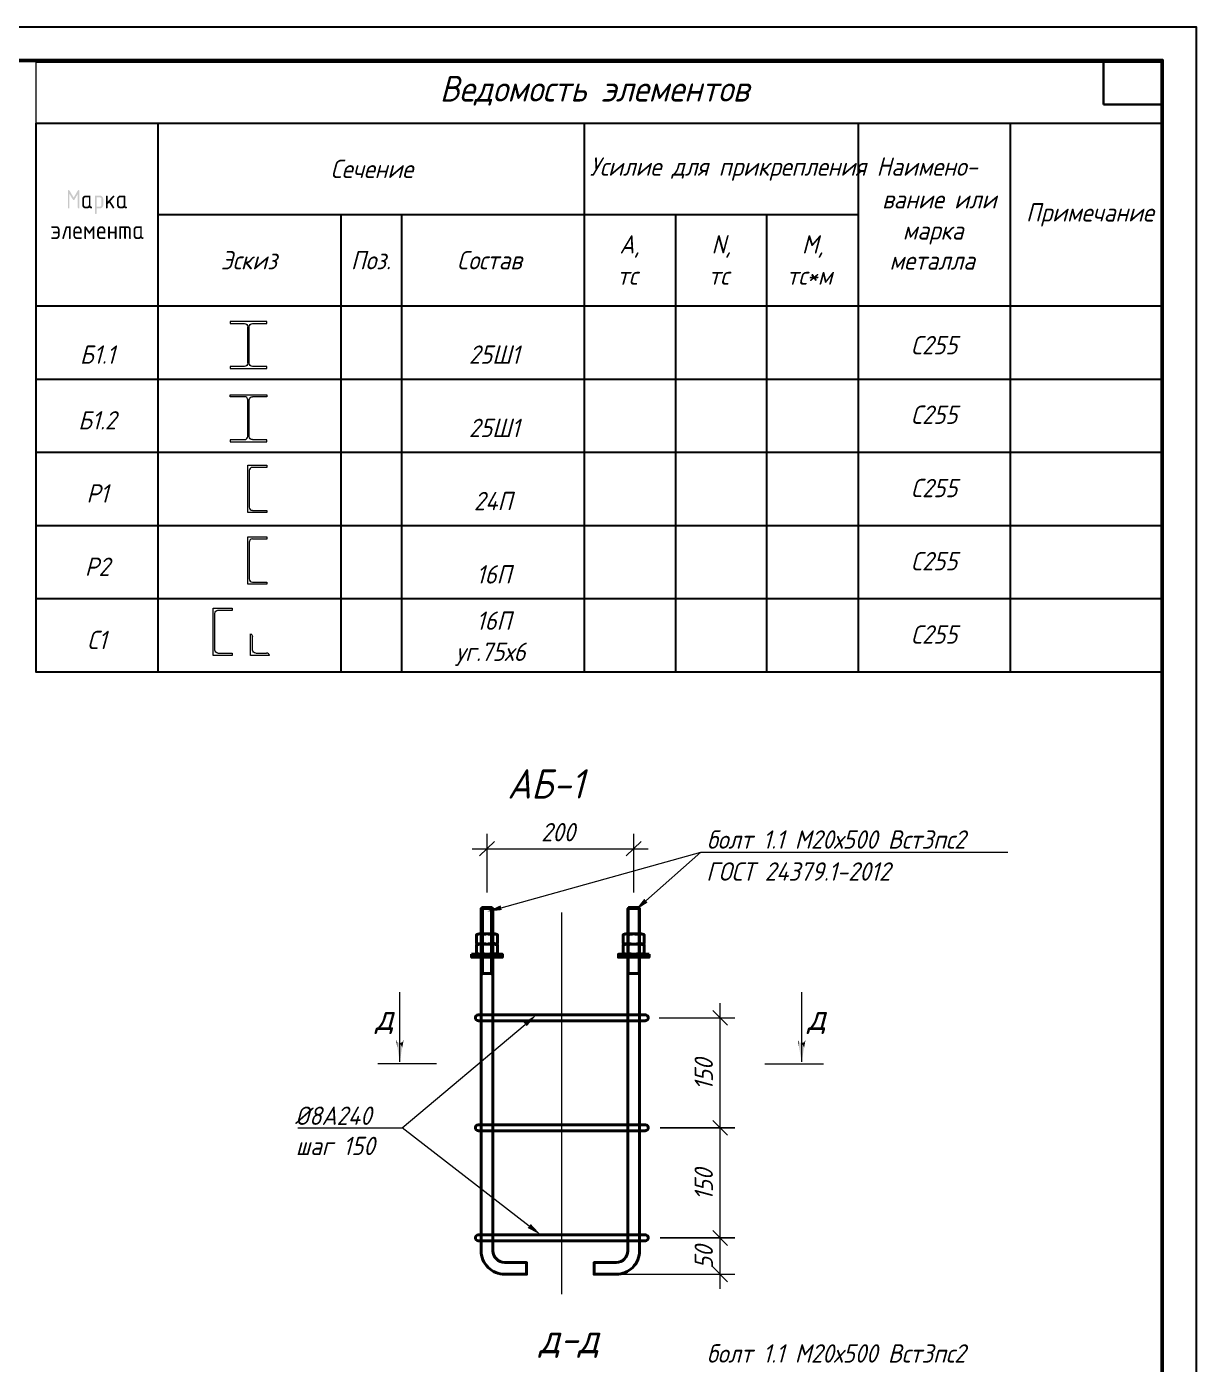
# Model space of a CAD drawing. Header units: millimetres. Extents: x 504091 to 2165846, y 135022 to 442887.
# Drawn here: x 907584 to 915555, y 275701 to 284812 of the extents above; entities that cross this region are included whole.
import ezdxf

# ---------------------------------------------------------------- set-up
doc = ezdxf.new("R2010")
doc.units = ezdxf.units.MM
for name, color, linetype in [('PDF _Геометрия', 7, 'Continuous'), ('PDF _Сплошная заливка', 7, 'Continuous'), ('PDF _Текст', 7, 'Continuous')]:
    doc.layers.add(name, color=color, linetype=linetype)
doc.styles.add('GOST 2.304_new', font='isocpeur.ttf', dxfattribs={"width": 0.9, "oblique": 15})

msp = doc.modelspace()

# ---------------------------------------------------------------- hatches: boundary and pattern name
at = {"layer": 'PDF _Сплошная заливка', "lineweight": 20, "transparency": 33554559}
for points in [[(907937.9207, 283698.606), (907938.9787, 283698.606), (907941.0946, 283698.606), (907942.1525, 283697.548), (907943.2105, 283696.4901), (907943.2105, 283694.3742), (907943.2105, 283692.2582), (907943.2105, 283580.1147), (907943.2105, 283577.9987), (907942.1525, 283576.9408), (907942.1525, 283575.8828), (907941.0946, 283574.8249), (907938.9787, 283573.7669), (907937.9207, 283573.7669), (907935.8048, 283573.7669), (907934.7468, 283574.8249), (907933.6889, 283575.8828), (907932.6309, 283576.9408), (907932.6309, 283579.0567), (907931.573, 283580.1147), (907931.573, 283672.157), (907909.3558, 283634.0705), (907908.2979, 283631.9546), (907906.182, 283630.8967), (907905.124, 283630.8967), (907904.066, 283629.8387), (907901.9501, 283630.8967), (907900.8922, 283630.8967), (907899.8342, 283631.9546), (907898.7763, 283634.0705), (907875.5012, 283672.157), (907875.5012, 283580.1147), (907875.5012, 283577.9987), (907875.5012, 283576.9408), (907874.4432, 283575.8828), (907873.3853, 283574.8249), (907871.2693, 283573.7669), (907870.2114, 283573.7669), (907868.0955, 283573.7669), (907867.0375, 283574.8249), (907865.9795, 283575.8828), (907864.9216, 283576.9408), (907864.9216, 283579.0567), (907864.9216, 283580.1147), (907864.9216, 283692.2582), (907864.9216, 283694.3742), (907864.9216, 283696.4901), (907865.9795, 283697.548), (907867.0375, 283698.606), (907869.1534, 283698.606), (907870.2114, 283698.606), (907871.2693, 283698.606), (907873.3853, 283697.548), (907874.4432, 283696.4901), (907875.5012, 283695.4321), (907904.066, 283647.824), (907932.6309, 283696.4901), (907933.6889, 283697.548), (907935.8048, 283698.606), (907936.8628, 283698.606), (907937.9207, 283698.606)], [(908135.7589, 283620.3171), (908170.6715, 283659.4615), (908171.7295, 283660.5195), (908173.8454, 283661.5775), (908174.9034, 283661.5775), (908177.0193, 283661.5775), (908178.0773, 283660.5195), (908179.1352, 283659.4615), (908180.1932, 283658.4036), (908180.1932, 283657.3456), (908180.1932, 283655.2297), (908180.1932, 283653.1138), (908179.1352, 283652.0558), (908179.1352, 283650.9979), (908153.7442, 283623.491), (908179.1352, 283583.2885), (908180.1932, 283582.2306), (908180.1932, 283580.1147), (908180.1932, 283580.1147), (908180.1932, 283577.9987), (908180.1932, 283576.9408), (908179.1352, 283575.8828), (908178.0773, 283574.8249), (908175.9613, 283573.7669), (908174.9034, 283573.7669), (908172.7875, 283573.7669), (908171.7295, 283574.8249), (908170.6715, 283575.8828), (908169.6136, 283576.9408), (908146.3385, 283613.9693), (908135.7589, 283602.3318), (908135.7589, 283580.1147), (908135.7589, 283577.9987), (908134.701, 283576.9408), (908133.643, 283575.8828), (908132.585, 283574.8249), (908131.5271, 283573.7669), (908129.4112, 283573.7669), (908128.3532, 283573.7669), (908126.2373, 283574.8249), (908125.1793, 283575.8828), (908125.1793, 283576.9408), (908124.1214, 283579.0567), (908124.1214, 283580.1147), (908124.1214, 283655.2297), (908124.1214, 283657.3456), (908125.1793, 283658.4036), (908125.1793, 283659.4615), (908127.2953, 283660.5195), (908128.3532, 283661.5775), (908129.4112, 283661.5775), (908131.5271, 283661.5775), (908132.585, 283660.5195), (908133.643, 283659.4615), (908134.701, 283658.4036), (908135.7589, 283657.3456), (908135.7589, 283655.2297)], [(907796.1543, 283403.4356), (907768.6474, 283403.4356), (907766.5315, 283403.4356), (907765.4735, 283403.4356), (907764.4155, 283404.4936), (907763.3576, 283406.6095), (907763.3576, 283407.6675), (907762.2996, 283409.7834), (907763.3576, 283411.8993), (907763.3576, 283412.9572), (907764.4155, 283414.0152), (907765.4735, 283415.0732), (907766.5315, 283415.0732), (907768.6474, 283416.1311), (907796.1543, 283416.1311), (907796.1543, 283427.7687), (907796.1543, 283429.8846), (907796.1543, 283432.0005), (907795.0963, 283434.1164), (907795.0963, 283435.1744), (907794.0384, 283437.2903), (907792.9804, 283437.2903), (907791.9225, 283438.3482), (907790.8645, 283439.4062), (907788.7486, 283440.4642), (907787.6906, 283440.4642), (907785.5747, 283440.4642), (907785.5747, 283440.4642), (907757.0098, 283440.4642), (907755.9519, 283440.4642), (907753.836, 283441.5221), (907752.778, 283442.5801), (907751.72, 283443.638), (907751.72, 283445.754), (907751.72, 283446.8119), (907751.72, 283448.9278), (907751.72, 283449.9858), (907752.778, 283452.1017), (907753.836, 283452.1017), (907755.9519, 283453.1597), (907757.0098, 283453.1597), (907785.5747, 283453.1597), (907786.6327, 283453.1597), (907788.7486, 283453.1597), (907790.8645, 283452.1017), (907791.9225, 283452.1017), (907794.0384, 283451.0437), (907795.0963, 283451.0437), (907796.1543, 283449.9858), (907798.2702, 283448.9278), (907799.3282, 283447.8699), (907800.3861, 283446.8119), (907801.4441, 283445.754), (907802.502, 283444.696), (907803.56, 283442.5801), (907804.618, 283441.5221), (907805.6759, 283439.4062), (907805.6759, 283438.3482), (907806.7339, 283436.2323), (907806.7339, 283435.1744), (907807.7918, 283433.0585), (907807.7918, 283430.9425), (907807.7918, 283428.8266), (907807.7918, 283427.7687), (907807.7918, 283390.7401), (907807.7918, 283388.6242), (907807.7918, 283386.5083), (907807.7918, 283385.4503), (907806.7339, 283383.3344), (907806.7339, 283381.2185), (907805.6759, 283380.1605), (907804.618, 283378.0446), (907803.56, 283376.9867), (907802.502, 283374.8707), (907801.4441, 283373.8128), (907801.4441, 283372.7548), (907800.3861, 283371.6969), (907798.2702, 283370.6389), (907797.2123, 283369.581), (907796.1543, 283368.523), (907794.0384, 283367.465), (907792.9804, 283367.465), (907790.8645, 283366.4071), (907789.8065, 283366.4071), (907787.6906, 283365.3491), (907786.6327, 283365.3491), (907785.5747, 283365.3491), (907757.0098, 283365.3491), (907755.9519, 283366.4071), (907753.836, 283366.4071), (907752.778, 283367.465), (907751.72, 283368.523), (907751.72, 283370.6389), (907751.72, 283371.6969), (907751.72, 283373.8128), (907751.72, 283375.9287), (907752.778, 283376.9867), (907753.836, 283378.0446), (907755.9519, 283378.0446), (907757.0098, 283378.0446), (907785.5747, 283378.0446), (907786.6327, 283378.0446), (907788.7486, 283379.1026), (907789.8065, 283379.1026), (907791.9225, 283380.1605), (907792.9804, 283381.2185), (907792.9804, 283382.2765), (907794.0384, 283383.3344), (907795.0963, 283384.3924), (907796.1543, 283386.5083), (907796.1543, 283388.6242), (907796.1543, 283390.7401), (907796.1543, 283390.7401)], [(907855.4, 283453.1597), (907877.6171, 283453.1597), (907879.733, 283453.1597), (907880.791, 283452.1017), (907881.8489, 283451.0437), (907882.9069, 283449.9858), (907882.9069, 283448.9278), (907882.9069, 283446.8119), (907882.9069, 283371.6969), (907882.9069, 283369.581), (907882.9069, 283368.523), (907881.8489, 283367.465), (907880.791, 283366.4071), (907878.675, 283365.3491), (907877.6171, 283365.3491), (907875.5012, 283366.4071), (907874.4432, 283366.4071), (907873.3853, 283367.465), (907872.3273, 283368.523), (907872.3273, 283370.6389), (907872.3273, 283371.6969), (907872.3273, 283440.4642), (907858.5738, 283440.4642), (907837.4147, 283369.581), (907837.4147, 283368.523), (907836.3567, 283367.465), (907834.2408, 283366.4071), (907833.1828, 283365.3491), (907832.1249, 283365.3491), (907831.0669, 283366.4071), (907828.951, 283366.4071), (907827.893, 283367.465), (907827.893, 283368.523), (907826.8351, 283370.6389), (907826.8351, 283371.6969), (907826.8351, 283373.8128), (907826.8351, 283373.8128), (907849.0522, 283447.8699), (907850.1102, 283449.9858), (907851.1681, 283451.0437), (907852.2261, 283452.1017), (907853.284, 283453.1597), (907855.4, 283453.1597)], [(908010.9198, 283397.0879), (907988.7027, 283428.8266), (907988.7027, 283371.6969), (907988.7027, 283369.581), (907987.6448, 283368.523), (907987.6448, 283367.465), (907986.5868, 283366.4071), (907984.4709, 283365.3491), (907983.4129, 283365.3491), (907981.297, 283366.4071), (907980.239, 283366.4071), (907979.1811, 283367.465), (907978.1231, 283368.523), (907978.1231, 283370.6389), (907977.0652, 283371.6969), (907977.0652, 283446.8119), (907978.1231, 283448.9278), (907978.1231, 283449.9858), (907979.1811, 283452.1017), (907980.239, 283452.1017), (907981.297, 283453.1597), (907983.4129, 283453.1597), (907984.4709, 283453.1597), (907985.5288, 283452.1017), (907987.6448, 283451.0437), (907988.7027, 283448.9278), (907988.7027, 283448.9278), (908010.9198, 283417.1891), (908034.1949, 283448.9278), (908035.2529, 283451.0437), (908036.3108, 283452.1017), (908037.3688, 283453.1597), (908039.4847, 283453.1597), (908039.4847, 283453.1597), (908041.6006, 283453.1597), (908042.6586, 283452.1017), (908043.7165, 283451.0437), (908044.7745, 283449.9858), (908044.7745, 283448.9278), (908044.7745, 283446.8119), (908044.7745, 283371.6969), (908044.7745, 283369.581), (908044.7745, 283368.523), (908043.7165, 283367.465), (908042.6586, 283366.4071), (908040.5427, 283365.3491), (908039.4847, 283365.3491), (908037.3688, 283366.4071), (908036.3108, 283366.4071), (908035.2529, 283367.465), (908034.1949, 283368.523), (908034.1949, 283370.6389), (908034.1949, 283371.6969), (908034.1949, 283428.8266)], [(908150.5703, 283403.4356), (908150.5703, 283371.6969), (908150.5703, 283369.581), (908149.5124, 283368.523), (908149.5124, 283367.465), (908148.4544, 283366.4071), (908146.3385, 283365.3491), (908145.2805, 283365.3491), (908143.1646, 283366.4071), (908142.1067, 283366.4071), (908141.0487, 283367.465), (908139.9908, 283368.523), (908139.9908, 283370.6389), (908138.9328, 283371.6969), (908138.9328, 283446.8119), (908139.9908, 283448.9278), (908139.9908, 283449.9858), (908141.0487, 283452.1017), (908142.1067, 283452.1017), (908143.1646, 283453.1597), (908145.2805, 283453.1597), (908146.3385, 283453.1597), (908148.4544, 283452.1017), (908149.5124, 283451.0437), (908150.5703, 283449.9858), (908150.5703, 283448.9278), (908150.5703, 283446.8119), (908150.5703, 283416.1311), (908184.425, 283416.1311), (908184.425, 283446.8119), (908184.425, 283448.9278), (908185.483, 283449.9858), (908185.483, 283452.1017), (908186.5409, 283452.1017), (908188.6568, 283453.1597), (908189.7148, 283453.1597), (908191.8307, 283453.1597), (908192.8887, 283452.1017), (908193.9466, 283451.0437), (908195.0046, 283449.9858), (908195.0046, 283448.9278), (908196.0625, 283446.8119), (908196.0625, 283371.6969), (908195.0046, 283369.581), (908195.0046, 283368.523), (908193.9466, 283367.465), (908192.8887, 283366.4071), (908191.8307, 283365.3491), (908189.7148, 283365.3491), (908188.6568, 283366.4071), (908186.5409, 283366.4071), (908185.483, 283367.465), (908184.425, 283368.523), (908184.425, 283370.6389), (908184.425, 283371.6969), (908184.425, 283403.4356)], [(908220.3956, 283453.1597), (908271.1776, 283453.1597), (908272.2355, 283453.1597), (908274.3515, 283453.1597), (908276.4674, 283452.1017), (908277.5253, 283452.1017), (908279.6413, 283451.0437), (908280.6992, 283451.0437), (908281.7572, 283449.9858), (908283.8731, 283448.9278), (908284.931, 283447.8699), (908285.989, 283446.8119), (908287.047, 283445.754), (908288.1049, 283444.696), (908289.1629, 283442.5801), (908290.2208, 283441.5221), (908291.2788, 283439.4062), (908291.2788, 283438.3482), (908292.3368, 283436.2323), (908292.3368, 283435.1744), (908293.3947, 283433.0585), (908293.3947, 283430.9425), (908293.3947, 283428.8266), (908293.3947, 283427.7687), (908293.3947, 283371.6969), (908293.3947, 283369.581), (908292.3368, 283368.523), (908292.3368, 283367.465), (908291.2788, 283366.4071), (908289.1629, 283365.3491), (908288.1049, 283365.3491), (908285.989, 283366.4071), (908284.931, 283366.4071), (908283.8731, 283367.465), (908282.8151, 283368.523), (908281.7572, 283370.6389), (908281.7572, 283371.6969), (908281.7572, 283427.7687), (908281.7572, 283429.8846), (908281.7572, 283432.0005), (908280.6992, 283434.1164), (908280.6992, 283435.1744), (908279.6413, 283437.2903), (908278.5833, 283437.2903), (908277.5253, 283438.3482), (908276.4674, 283439.4062), (908274.3515, 283440.4642), (908273.2935, 283440.4642), (908271.1776, 283440.4642), (908271.1776, 283440.4642), (908259.54, 283440.4642), (908259.54, 283371.6969), (908259.54, 283369.581), (908258.4821, 283368.523), (908258.4821, 283367.465), (908257.4241, 283366.4071), (908255.3082, 283365.3491), (908254.2503, 283365.3491), (908252.1343, 283366.4071), (908251.0764, 283366.4071), (908250.0184, 283367.465), (908248.9605, 283368.523), (908248.9605, 283370.6389), (908247.9025, 283371.6969), (908247.9025, 283440.4642), (908225.6854, 283440.4642), (908225.6854, 283371.6969), (908225.6854, 283369.581), (908225.6854, 283368.523), (908224.6274, 283367.465), (908223.5695, 283366.4071), (908221.4535, 283365.3491), (908220.3956, 283365.3491), (908218.2797, 283366.4071), (908217.2217, 283366.4071), (908216.1638, 283367.465), (908215.1058, 283368.523), (908215.1058, 283370.6389), (908215.1058, 283371.6969), (908215.1058, 283446.8119), (908215.1058, 283448.9278), (908215.1058, 283449.9858), (908216.1638, 283452.1017), (908217.2217, 283452.1017), (908219.3376, 283453.1597), (908220.3956, 283453.1597)]]:
    msp.add_hatch(color=256, dxfattribs=at).paths.add_polyline_path(points)
h = msp.add_hatch(color=256, dxfattribs=at)
h.paths.add_polyline_path([(908007.746, 283648.882), (907984.4709, 283648.882), (907983.4129, 283648.882), (907981.297, 283648.882), (907980.239, 283647.824), (907978.1231, 283646.766), (907977.0652, 283645.7081), (907977.0652, 283645.7081), (907976.0072, 283643.5922), (907974.9493, 283642.5342), (907973.8913, 283640.4183), (907973.8913, 283639.3603), (907973.8913, 283637.2444), (907973.8913, 283636.1865), (907973.8913, 283599.1579), (907973.8913, 283597.042), (907973.8913, 283594.9261), (907974.9493, 283593.8681), (907976.0072, 283591.7522), (907977.0652, 283590.6942), (907977.0652, 283589.6363), (907978.1231, 283588.5783), (907979.1811, 283587.5204), (907981.297, 283587.5204), (907982.355, 283586.4624), (907984.4709, 283586.4624), (907984.4709, 283586.4624), (907996.1084, 283586.4624), (907998.2243, 283586.4624), (907999.2823, 283587.5204), (908001.3982, 283587.5204), (908002.4562, 283588.5783), (908003.5141, 283589.6363), (908004.5721, 283589.6363), (908005.63, 283591.7522), (908005.63, 283592.8102), (908006.688, 283594.9261), (908006.688, 283597.042), (908007.746, 283598.1), (908007.746, 283599.1579)], flags=0)
h.paths.add_polyline_path([(908029.9631, 283580.1147), (908029.9631, 283577.9987), (908028.9051, 283576.9408), (908027.8472, 283575.8828), (908026.7892, 283574.8249), (908025.7313, 283573.7669), (908024.6733, 283573.7669), (908022.5574, 283573.7669), (908020.4415, 283574.8249), (908019.3835, 283574.8249), (908017.2676, 283575.8828), (908016.2096, 283575.8828), (908015.1517, 283576.9408), (908013.0358, 283577.9987), (908011.9778, 283579.0567), (908010.9198, 283580.1147), (908009.8619, 283579.0567), (908008.8039, 283577.9987), (908007.746, 283576.9408), (908005.63, 283575.8828), (908004.5721, 283575.8828), (908002.4562, 283574.8249), (908001.3982, 283574.8249), (907999.2823, 283573.7669), (907997.1664, 283573.7669), (907996.1084, 283573.7669), (907984.4709, 283573.7669), (907983.4129, 283573.7669), (907981.297, 283573.7669), (907979.1811, 283574.8249), (907978.1231, 283574.8249), (907976.0072, 283575.8828), (907974.9493, 283575.8828), (907973.8913, 283576.9408), (907971.7754, 283577.9987), (907970.7174, 283579.0567), (907969.6595, 283581.1726), (907968.6015, 283581.1726), (907967.5435, 283582.2306), (907966.4856, 283584.3465), (907965.4276, 283585.4045), (907964.3697, 283587.5204), (907964.3697, 283588.5783), (907963.3117, 283590.6942), (907963.3117, 283592.8102), (907962.2538, 283593.8681), (907962.2538, 283595.984), (907962.2538, 283598.1), (907962.2538, 283599.1579), (907962.2538, 283636.1865), (907962.2538, 283638.3024), (907962.2538, 283640.4183), (907963.3117, 283642.5342), (907963.3117, 283643.5922), (907963.3117, 283645.7081), (907964.3697, 283647.824), (907965.4276, 283648.882), (907966.4856, 283650.9979), (907967.5435, 283652.0558), (907968.6015, 283653.1138), (907968.6015, 283654.1717), (907969.6595, 283655.2297), (907971.7754, 283656.2877), (907972.8333, 283657.3456), (907973.8913, 283658.4036), (907976.0072, 283659.4615), (907977.0652, 283660.5195), (907979.1811, 283660.5195), (907980.239, 283660.5195), (907982.355, 283661.5775), (907984.4709, 283661.5775), (907984.4709, 283661.5775), (908013.0358, 283661.5775), (908015.1517, 283661.5775), (908016.2096, 283660.5195), (908017.2676, 283659.4615), (908018.3255, 283658.4036), (908018.3255, 283657.3456), (908018.3255, 283655.2297), (908018.3255, 283592.8102), (908018.3255, 283590.6942), (908019.3835, 283589.6363), (908020.4415, 283587.5204), (908021.4994, 283587.5204), (908022.5574, 283586.4624), (908024.6733, 283586.4624), (908025.7313, 283586.4624), (908027.8472, 283585.4045), (908028.9051, 283584.3465), (908028.9051, 283583.2885), (908029.9631, 283582.2306), (908029.9631, 283580.1147)], flags=0)
h = msp.add_hatch(color=256, dxfattribs=at)
h.paths.add_polyline_path([(908049.0063, 283655.2297), (908049.0063, 283657.3456), (908050.0643, 283658.4036), (908050.0643, 283659.4615), (908051.1223, 283660.5195), (908053.2382, 283661.5775), (908054.2961, 283661.5775), (908082.861, 283661.5775), (908083.919, 283661.5775), (908086.0349, 283661.5775), (908088.1508, 283660.5195), (908089.2088, 283660.5195), (908091.3247, 283659.4615), (908092.3826, 283659.4615), (908094.4985, 283658.4036), (908095.5565, 283657.3456), (908096.6145, 283656.2877), (908097.6724, 283655.2297), (908098.7304, 283654.1717), (908099.7883, 283653.1138), (908100.8463, 283650.9979), (908101.9043, 283649.9399), (908102.9622, 283647.824), (908102.9622, 283646.766), (908104.0202, 283644.6501), (908104.0202, 283642.5342), (908105.0781, 283641.4762), (908105.0781, 283639.3603), (908105.0781, 283637.2444), (908105.0781, 283636.1865), (908105.0781, 283599.1579), (908105.0781, 283597.042), (908105.0781, 283594.9261), (908105.0781, 283592.8102), (908104.0202, 283591.7522), (908104.0202, 283589.6363), (908102.9622, 283587.5204), (908101.9043, 283586.4624), (908100.8463, 283584.3465), (908099.7883, 283583.2885), (908098.7304, 283582.2306), (908098.7304, 283581.1726), (908097.6724, 283580.1147), (908095.5565, 283579.0567), (908094.4985, 283577.9987), (908093.4406, 283576.9408), (908091.3247, 283575.8828), (908090.2667, 283574.8249), (908088.1508, 283574.8249), (908087.0928, 283574.8249), (908084.9769, 283573.7669), (908083.919, 283573.7669), (908082.861, 283573.7669), (908060.6439, 283573.7669), (908060.6439, 283543.0861), (908059.5859, 283540.9702), (908059.5859, 283538.8543), (908058.528, 283537.7963), (908057.47, 283536.7384), (908056.412, 283536.7384), (908054.2961, 283536.7384), (908053.2382, 283536.7384), (908051.1223, 283536.7384), (908050.0643, 283537.7963), (908049.0063, 283539.9122), (908049.0063, 283540.9702), (908049.0063, 283543.0861)], flags=0)
h.paths.add_polyline_path([(908060.6439, 283648.882), (908060.6439, 283586.4624), (908082.861, 283586.4624), (908083.919, 283586.4624), (908086.0349, 283587.5204), (908087.0928, 283587.5204), (908089.2088, 283588.5783), (908090.2667, 283589.6363), (908090.2667, 283589.6363), (908091.3247, 283591.7522), (908092.3826, 283592.8102), (908093.4406, 283594.9261), (908093.4406, 283597.042), (908093.4406, 283598.1), (908093.4406, 283599.1579), (908093.4406, 283636.1865), (908093.4406, 283638.3024), (908093.4406, 283640.4183), (908092.3826, 283641.4762), (908092.3826, 283643.5922), (908091.3247, 283644.6501), (908090.2667, 283645.7081), (908089.2088, 283646.766), (908088.1508, 283647.824), (908086.0349, 283647.824), (908084.9769, 283648.882), (908082.861, 283648.882), (908082.861, 283648.882)], flags=0)
h = msp.add_hatch(color=256, dxfattribs=at)
h.paths.add_polyline_path([(908244.7286, 283648.882), (908222.5115, 283648.882), (908220.3956, 283648.882), (908218.2797, 283648.882), (908217.2217, 283647.824), (908216.1638, 283646.766), (908214.0478, 283645.7081), (908214.0478, 283645.7081), (908212.9899, 283643.5922), (908211.9319, 283642.5342), (908210.874, 283640.4183), (908210.874, 283639.3603), (908210.874, 283637.2444), (908210.874, 283636.1865), (908210.874, 283599.1579), (908210.874, 283597.042), (908210.874, 283594.9261), (908211.9319, 283593.8681), (908212.9899, 283591.7522), (908214.0478, 283590.6942), (908214.0478, 283589.6363), (908215.1058, 283588.5783), (908217.2217, 283587.5204), (908218.2797, 283587.5204), (908220.3956, 283586.4624), (908221.4535, 283586.4624), (908222.5115, 283586.4624), (908233.0911, 283586.4624), (908235.207, 283586.4624), (908236.265, 283587.5204), (908238.3809, 283587.5204), (908239.4388, 283588.5783), (908240.4968, 283589.6363), (908241.5548, 283589.6363), (908242.6127, 283591.7522), (908243.6707, 283592.8102), (908243.6707, 283594.9261), (908244.7286, 283597.042), (908244.7286, 283598.1), (908244.7286, 283599.1579)], flags=0)
h.paths.add_polyline_path([(908266.9458, 283580.1147), (908266.9458, 283577.9987), (908265.8878, 283576.9408), (908265.8878, 283575.8828), (908264.8298, 283574.8249), (908262.7139, 283573.7669), (908261.656, 283573.7669), (908259.54, 283573.7669), (908257.4241, 283574.8249), (908256.3662, 283574.8249), (908254.2503, 283575.8828), (908253.1923, 283575.8828), (908252.1343, 283576.9408), (908251.0764, 283577.9987), (908248.9605, 283579.0567), (908248.9605, 283580.1147), (908246.8445, 283579.0567), (908245.7866, 283577.9987), (908244.7286, 283576.9408), (908242.6127, 283575.8828), (908241.5548, 283575.8828), (908239.4388, 283574.8249), (908238.3809, 283574.8249), (908236.265, 283573.7669), (908235.207, 283573.7669), (908233.0911, 283573.7669), (908222.5115, 283573.7669), (908220.3956, 283573.7669), (908218.2797, 283573.7669), (908217.2217, 283574.8249), (908215.1058, 283574.8249), (908214.0478, 283575.8828), (908211.9319, 283575.8828), (908210.874, 283576.9408), (908208.758, 283577.9987), (908207.7001, 283579.0567), (908206.6421, 283581.1726), (908205.5842, 283581.1726), (908204.5262, 283582.2306), (908203.4683, 283584.3465), (908202.4103, 283585.4045), (908202.4103, 283587.5204), (908201.3523, 283588.5783), (908200.2944, 283590.6942), (908200.2944, 283592.8102), (908200.2944, 283593.8681), (908199.2364, 283595.984), (908199.2364, 283598.1), (908199.2364, 283599.1579), (908199.2364, 283636.1865), (908199.2364, 283638.3024), (908199.2364, 283640.4183), (908200.2944, 283642.5342), (908200.2944, 283643.5922), (908201.3523, 283645.7081), (908201.3523, 283647.824), (908202.4103, 283648.882), (908203.4683, 283650.9979), (908204.5262, 283652.0558), (908205.5842, 283653.1138), (908205.5842, 283654.1717), (908207.7001, 283655.2297), (908208.758, 283656.2877), (908209.816, 283657.3456), (908211.9319, 283658.4036), (908212.9899, 283659.4615), (908214.0478, 283660.5195), (908216.1638, 283660.5195), (908218.2797, 283660.5195), (908219.3376, 283661.5775), (908221.4535, 283661.5775), (908222.5115, 283661.5775), (908250.0184, 283661.5775), (908252.1343, 283661.5775), (908253.1923, 283660.5195), (908254.2503, 283659.4615), (908255.3082, 283658.4036), (908255.3082, 283657.3456), (908255.3082, 283655.2297), (908255.3082, 283592.8102), (908256.3662, 283590.6942), (908256.3662, 283589.6363), (908257.4241, 283587.5204), (908258.4821, 283587.5204), (908259.54, 283586.4624), (908261.656, 283586.4624), (908262.7139, 283586.4624), (908264.8298, 283585.4045), (908265.8878, 283584.3465), (908266.9458, 283583.2885), (908266.9458, 283582.2306), (908266.9458, 283580.1147)], flags=0)
h = msp.add_hatch(color=256, dxfattribs=at)
h.paths.add_polyline_path([(907930.515, 283440.4642), (907928.3991, 283440.4642), (907927.3411, 283440.4642), (907925.2252, 283439.4062), (907924.1673, 283439.4062), (907922.0513, 283438.3482), (907920.9934, 283437.2903), (907919.9354, 283436.2323), (907918.8775, 283435.1744), (907916.7615, 283434.1164), (907915.7036, 283432.0005), (907915.7036, 283430.9425), (907914.6456, 283428.8266), (907913.5877, 283427.7687), (907913.5877, 283425.6527), (907913.5877, 283423.5368), (907913.5877, 283421.4209), (907913.5877, 283416.1311), (907947.4423, 283416.1311), (907947.4423, 283421.4209), (907947.4423, 283423.5368), (907946.3844, 283425.6527), (907946.3844, 283427.7687), (907946.3844, 283428.8266), (907945.3264, 283430.9425), (907944.2685, 283432.0005), (907943.2105, 283434.1164), (907942.1525, 283435.1744), (907941.0946, 283436.2323), (907940.0366, 283437.2903), (907937.9207, 283438.3482), (907936.8628, 283439.4062), (907934.7468, 283440.4642), (907933.6889, 283440.4642), (907931.573, 283440.4642), (907930.515, 283440.4642)], flags=0)
h.paths.add_polyline_path([(907913.5877, 283403.4356), (907913.5877, 283390.7401), (907913.5877, 283388.6242), (907913.5877, 283386.5083), (907914.6456, 283385.4503), (907915.7036, 283383.3344), (907916.7615, 283382.2765), (907916.7615, 283382.2765), (907917.8195, 283380.1605), (907919.9354, 283379.1026), (907920.9934, 283379.1026), (907923.1093, 283378.0446), (907924.1673, 283378.0446), (907924.1673, 283378.0446), (907952.7321, 283378.0446), (907954.848, 283378.0446), (907955.906, 283376.9867), (907956.964, 283376.9867), (907958.0219, 283374.8707), (907958.0219, 283373.8128), (907958.0219, 283371.6969), (907958.0219, 283369.581), (907958.0219, 283368.523), (907956.964, 283367.465), (907955.906, 283366.4071), (907953.7901, 283365.3491), (907952.7321, 283365.3491), (907924.1673, 283365.3491), (907923.1093, 283365.3491), (907920.9934, 283366.4071), (907919.9354, 283366.4071), (907917.8195, 283366.4071), (907916.7615, 283367.465), (907914.6456, 283368.523), (907913.5877, 283368.523), (907911.4718, 283369.581), (907910.4138, 283370.6389), (907909.3558, 283372.7548), (907908.2979, 283372.7548), (907907.2399, 283374.8707), (907906.182, 283375.9287), (907905.124, 283376.9867), (907905.124, 283379.1026), (907904.066, 283380.1605), (907903.0081, 283382.2765), (907903.0081, 283384.3924), (907903.0081, 283385.4503), (907901.9501, 283387.5662), (907901.9501, 283389.6822), (907901.9501, 283390.7401), (907901.9501, 283421.4209), (907901.9501, 283423.5368), (907901.9501, 283425.6527), (907903.0081, 283427.7687), (907903.0081, 283429.8846), (907903.0081, 283430.9425), (907904.066, 283433.0585), (907904.066, 283435.1744), (907905.124, 283436.2323), (907906.182, 283438.3482), (907907.2399, 283439.4062), (907908.2979, 283441.5221), (907909.3558, 283442.5801), (907910.4138, 283443.638), (907910.4138, 283443.638), (907911.4718, 283445.754), (907913.5877, 283446.8119), (907914.6456, 283447.8699), (907915.7036, 283448.9278), (907916.7615, 283449.9858), (907918.8775, 283451.0437), (907919.9354, 283451.0437), (907922.0513, 283452.1017), (907923.1093, 283452.1017), (907925.2252, 283453.1597), (907926.2832, 283453.1597), (907928.3991, 283453.1597), (907930.515, 283453.1597), (907930.515, 283453.1597), (907932.6309, 283453.1597), (907933.6889, 283453.1597), (907935.8048, 283453.1597), (907936.8628, 283452.1017), (907938.9787, 283452.1017), (907940.0366, 283451.0437), (907942.1525, 283451.0437), (907943.2105, 283449.9858), (907945.3264, 283448.9278), (907946.3844, 283447.8699), (907947.4423, 283446.8119), (907948.5003, 283445.754), (907950.6162, 283444.696), (907950.6162, 283444.696), (907951.6742, 283442.5801), (907952.7321, 283441.5221), (907953.7901, 283439.4062), (907954.848, 283438.3482), (907954.848, 283436.2323), (907955.906, 283435.1744), (907956.964, 283433.0585), (907956.964, 283432.0005), (907958.0219, 283429.8846), (907958.0219, 283427.7687), (907958.0219, 283425.6527), (907958.0219, 283423.5368), (907958.0219, 283422.4789), (907958.0219, 283421.4209), (907958.0219, 283403.4356)], flags=0)
h = msp.add_hatch(color=256, dxfattribs=at)
h.paths.add_polyline_path([(908092.3826, 283440.4642), (908090.2667, 283440.4642), (908089.2088, 283440.4642), (908087.0928, 283439.4062), (908086.0349, 283439.4062), (908083.919, 283438.3482), (908082.861, 283437.2903), (908081.803, 283436.2323), (908080.7451, 283435.1744), (908078.6292, 283434.1164), (908077.5712, 283432.0005), (908077.5712, 283430.9425), (908076.5133, 283428.8266), (908075.4553, 283427.7687), (908075.4553, 283425.6527), (908075.4553, 283423.5368), (908075.4553, 283421.4209), (908075.4553, 283416.1311), (908109.31, 283416.1311), (908109.31, 283421.4209), (908109.31, 283423.5368), (908108.252, 283425.6527), (908108.252, 283427.7687), (908108.252, 283428.8266), (908107.194, 283430.9425), (908106.1361, 283432.0005), (908105.0781, 283434.1164), (908104.0202, 283435.1744), (908102.9622, 283436.2323), (908101.9043, 283437.2903), (908099.7883, 283438.3482), (908098.7304, 283439.4062), (908096.6145, 283440.4642), (908095.5565, 283440.4642), (908093.4406, 283440.4642), (908092.3826, 283440.4642)], flags=0)
h.paths.add_polyline_path([(908075.4553, 283403.4356), (908075.4553, 283390.7401), (908075.4553, 283388.6242), (908075.4553, 283386.5083), (908076.5133, 283385.4503), (908077.5712, 283383.3344), (908078.6292, 283382.2765), (908078.6292, 283382.2765), (908079.6871, 283380.1605), (908081.803, 283379.1026), (908082.861, 283379.1026), (908084.9769, 283378.0446), (908086.0349, 283378.0446), (908086.0349, 283378.0446), (908114.5998, 283378.0446), (908116.7157, 283378.0446), (908117.7736, 283376.9867), (908118.8316, 283376.9867), (908119.8895, 283374.8707), (908119.8895, 283373.8128), (908119.8895, 283371.6969), (908119.8895, 283369.581), (908119.8895, 283368.523), (908118.8316, 283367.465), (908117.7736, 283366.4071), (908115.6577, 283365.3491), (908114.5998, 283365.3491), (908086.0349, 283365.3491), (908084.9769, 283365.3491), (908082.861, 283366.4071), (908081.803, 283366.4071), (908079.6871, 283366.4071), (908078.6292, 283367.465), (908076.5133, 283368.523), (908075.4553, 283368.523), (908073.3394, 283369.581), (908072.2814, 283370.6389), (908071.2235, 283372.7548), (908070.1655, 283372.7548), (908069.1075, 283374.8707), (908068.0496, 283375.9287), (908066.9916, 283376.9867), (908066.9916, 283379.1026), (908065.9337, 283380.1605), (908064.8757, 283382.2765), (908064.8757, 283384.3924), (908064.8757, 283385.4503), (908063.8178, 283387.5662), (908063.8178, 283389.6822), (908063.8178, 283390.7401), (908063.8178, 283421.4209), (908063.8178, 283423.5368), (908063.8178, 283425.6527), (908064.8757, 283427.7687), (908064.8757, 283429.8846), (908064.8757, 283430.9425), (908065.9337, 283433.0585), (908065.9337, 283435.1744), (908066.9916, 283436.2323), (908068.0496, 283438.3482), (908069.1075, 283439.4062), (908070.1655, 283441.5221), (908071.2235, 283442.5801), (908072.2814, 283443.638), (908072.2814, 283443.638), (908073.3394, 283445.754), (908075.4553, 283446.8119), (908076.5133, 283447.8699), (908077.5712, 283448.9278), (908078.6292, 283449.9858), (908080.7451, 283451.0437), (908081.803, 283451.0437), (908083.919, 283452.1017), (908084.9769, 283452.1017), (908087.0928, 283453.1597), (908088.1508, 283453.1597), (908090.2667, 283453.1597), (908092.3826, 283453.1597), (908092.3826, 283453.1597), (908094.4985, 283453.1597), (908095.5565, 283453.1597), (908097.6724, 283453.1597), (908098.7304, 283452.1017), (908100.8463, 283452.1017), (908101.9043, 283451.0437), (908104.0202, 283451.0437), (908105.0781, 283449.9858), (908107.194, 283448.9278), (908108.252, 283447.8699), (908109.31, 283446.8119), (908110.3679, 283445.754), (908112.4838, 283444.696), (908112.4838, 283444.696), (908113.5418, 283442.5801), (908114.5998, 283441.5221), (908115.6577, 283439.4062), (908116.7157, 283438.3482), (908116.7157, 283436.2323), (908117.7736, 283435.1744), (908118.8316, 283433.0585), (908118.8316, 283432.0005), (908119.8895, 283429.8846), (908119.8895, 283427.7687), (908119.8895, 283425.6527), (908119.8895, 283423.5368), (908119.8895, 283422.4789), (908119.8895, 283421.4209), (908119.8895, 283403.4356)], flags=0)
h = msp.add_hatch(color=256, dxfattribs=at)
h.paths.add_polyline_path([(908357.9302, 283440.4642), (908334.6551, 283440.4642), (908333.5971, 283440.4642), (908331.4812, 283440.4642), (908330.4233, 283439.4062), (908328.3073, 283438.3482), (908327.2494, 283437.2903), (908327.2494, 283437.2903), (908326.1914, 283435.1744), (908325.1335, 283434.1164), (908324.0755, 283432.0005), (908324.0755, 283430.9425), (908324.0755, 283428.8266), (908324.0755, 283427.7687), (908324.0755, 283390.7401), (908324.0755, 283388.6242), (908324.0755, 283386.5083), (908325.1335, 283385.4503), (908326.1914, 283383.3344), (908327.2494, 283382.2765), (908327.2494, 283382.2765), (908328.3073, 283380.1605), (908329.3653, 283379.1026), (908331.4812, 283379.1026), (908332.5392, 283378.0446), (908334.6551, 283378.0446), (908334.6551, 283378.0446), (908346.2926, 283378.0446), (908348.4085, 283378.0446), (908349.4665, 283379.1026), (908351.5824, 283379.1026), (908352.6404, 283380.1605), (908353.6983, 283381.2185), (908354.7563, 283382.2765), (908355.8143, 283383.3344), (908355.8143, 283384.3924), (908356.8722, 283386.5083), (908356.8722, 283388.6242), (908357.9302, 283390.7401), (908357.9302, 283390.7401)], flags=0)
h.paths.add_polyline_path([(908380.1473, 283371.6969), (908380.1473, 283369.581), (908379.0893, 283368.523), (908378.0314, 283367.465), (908376.9734, 283366.4071), (908375.9155, 283365.3491), (908374.8575, 283365.3491), (908372.7416, 283365.3491), (908370.6257, 283366.4071), (908369.5677, 283366.4071), (908367.4518, 283367.465), (908366.3938, 283367.465), (908365.3359, 283368.523), (908363.22, 283369.581), (908362.162, 283371.6969), (908361.104, 283372.7548), (908360.0461, 283370.6389), (908358.9881, 283369.581), (908357.9302, 283368.523), (908355.8143, 283368.523), (908354.7563, 283367.465), (908352.6404, 283366.4071), (908351.5824, 283366.4071), (908349.4665, 283366.4071), (908347.3506, 283365.3491), (908346.2926, 283365.3491), (908334.6551, 283365.3491), (908333.5971, 283365.3491), (908331.4812, 283366.4071), (908329.3653, 283366.4071), (908328.3073, 283366.4071), (908326.1914, 283367.465), (908325.1335, 283368.523), (908324.0755, 283368.523), (908321.9596, 283369.581), (908320.9016, 283370.6389), (908319.8437, 283372.7548), (908318.7857, 283372.7548), (908317.7278, 283374.8707), (908316.6698, 283375.9287), (908315.6118, 283376.9867), (908314.5539, 283379.1026), (908314.5539, 283380.1605), (908313.4959, 283382.2765), (908313.4959, 283384.3924), (908312.438, 283385.4503), (908312.438, 283387.5662), (908312.438, 283389.6822), (908312.438, 283390.7401), (908312.438, 283427.7687), (908312.438, 283429.8846), (908312.438, 283432.0005), (908313.4959, 283434.1164), (908313.4959, 283436.2323), (908313.4959, 283437.2903), (908314.5539, 283439.4062), (908315.6118, 283440.4642), (908316.6698, 283442.5801), (908317.7278, 283443.638), (908318.7857, 283445.754), (908318.7857, 283445.754), (908319.8437, 283446.8119), (908321.9596, 283448.9278), (908323.0175, 283449.9858), (908324.0755, 283449.9858), (908326.1914, 283451.0437), (908327.2494, 283452.1017), (908329.3653, 283452.1017), (908330.4233, 283453.1597), (908332.5392, 283453.1597), (908334.6551, 283453.1597), (908334.6551, 283453.1597), (908363.22, 283453.1597), (908365.3359, 283453.1597), (908366.3938, 283452.1017), (908367.4518, 283451.0437), (908368.5098, 283449.9858), (908368.5098, 283448.9278), (908368.5098, 283446.8119), (908368.5098, 283384.3924), (908368.5098, 283382.2765), (908369.5677, 283381.2185), (908370.6257, 283380.1605), (908371.6836, 283379.1026), (908372.7416, 283378.0446), (908374.8575, 283378.0446), (908375.9155, 283378.0446), (908378.0314, 283376.9867), (908379.0893, 283376.9867), (908379.0893, 283374.8707), (908380.1473, 283373.8128), (908380.1473, 283371.6969)], flags=0)

# ---------------------------------------------------------------- linework, layer by layer
at = {"layer": 'PDF _Геометрия', "lineweight": 25}
for points in [[(885884.779, 284811.5782), (915555.2208, 284811.5782), (915555.2208, 263839.6699)], [(915323.5279, 280415.7613), (907649.0981, 280415.7613), (907649.0981, 284154.586), (915323.5279, 284154.586), (915323.5279, 280915.1176), (907649.0981, 280915.1176)], [(908478.5374, 284154.586), (908478.5374, 280415.7613)], [(911382.6331, 284154.586), (911382.6331, 280415.7613)], [(913249.9296, 284154.586), (913249.9296, 280415.7613)], [(914286.7287, 284154.586), (914286.7287, 280415.7613)], [(908478.5374, 283532.5065), (913249.9296, 283532.5065)], [(909723.7544, 283532.5065), (909723.7544, 280415.7613)], [(910138.4741, 283532.5065), (910138.4741, 280415.7613)], [(912004.7126, 283532.5065), (912004.7126, 280415.7613)], [(912626.7921, 283532.5065), (912626.7921, 280415.7613)], [(907649.0981, 282910.427), (915323.5279, 282910.427)], [(907649.0981, 282411.0707), (915323.5279, 282411.0707)], [(907649.0981, 281912.7723), (915323.5279, 281912.7723)], [(907649.0981, 281413.416), (915323.5279, 281413.416)]]:
    msp.add_lwpolyline(points, dxfattribs=at)
at = {"layer": 'PDF _Геометрия', "lineweight": 50}
msp.add_lwpolyline([(886884.5496, 264089.3481), (915323.5279, 264089.3481), (915323.5279, 284582.0012), (886884.5496, 284582.0012)], close=True, dxfattribs=at)
at = {"layer": 'PDF _Геометрия', "lineweight": 0}
msp.add_lwpolyline([(907649.0981, 284154.586), (907649.0981, 284569.3057), (915323.5279, 284569.3057), (915323.5279, 284154.586)], dxfattribs=at)
at = {"layer": 'PDF _Геометрия', "lineweight": 30}
msp.add_lwpolyline([(914923.6196, 284281.541), (915323.5279, 284281.541), (915323.5279, 284582.0012), (914923.6196, 284582.0012)], close=True, dxfattribs=at)
at = {"layer": 'PDF _Геометрия', "lineweight": 9}
for points in [[(909091.0953, 282519.5114, -0.414219512), (909068.8782, 282497.8233), (908970.4881, 282497.8233), (908970.4881, 282483.0119), (909220.1662, 282483.0119), (909220.1662, 282497.8233), (909121.7761, 282497.8233, -0.414219512), (909100.6169, 282518.9824), (909100.6169, 282767.6027, -0.414219512), (909121.7761, 282789.8198), (909220.1662, 282789.8198), (909220.1662, 282804.6312), (908970.4881, 282804.6312), (908970.4881, 282789.8198), (909068.8782, 282789.8198, -0.414219512), (909091.0953, 282768.1316)], [(909122.3051, 281999.5249, -0.414219512), (909100.6169, 282020.6841), (909100.6169, 282269.3043, -0.414219512), (909122.3051, 282291.5214)], [(909121.7761, 281517.0959), (909220.1662, 281517.0959), (909220.1662, 281502.2845), (909090.0373, 281502.2845), (909090.0373, 281824.9618), (909220.1662, 281824.9618), (909220.1662, 281810.1503), (909121.7761, 281810.1503, 0.414219512), (909100.6169, 281787.9332), (909100.6169, 281539.313, 0.414219512), (909122.3051, 281518.1538)], [(909122.3051, 281322.4316, 0.414219512), (909100.6169, 281300.2144), (909100.6169, 281051.0652, 0.414219512), (909121.7761, 281029.3771), (909220.1662, 281029.3771), (909220.1662, 281014.5657), (909090.0373, 281014.5657), (909090.0373, 281336.185), (909220.1662, 281336.185), (909220.1662, 281321.3736), (909121.7761, 281321.3736)], [(908887.4383, 280544.8322, -0.414219512), (908865.7502, 280565.9913), (908865.7502, 280814.6115, -0.414219512), (908887.4383, 280836.8287)], [(909145.5802, 280544.8322, -0.414219512), (909123.892, 280565.9913), (909123.892, 280659.0917)]]:
    msp.add_lwpolyline(points, format="xyb", dxfattribs=at)
for points in [[(909090.0373, 282518.9824), (909090.0373, 282767.6027)], [(909068.8782, 282290.4634), (908970.4881, 282290.4634), (908970.4881, 282305.2749), (909220.1662, 282305.2749), (909220.1662, 282290.4634), (909121.7761, 282290.4634)], [(909090.0373, 282020.6841), (909090.0373, 282269.3043)], [(909068.8782, 281998.4669), (908970.4881, 281998.4669), (908970.4881, 281983.6555), (909220.1662, 281983.6555), (909220.1662, 281998.4669), (909121.7761, 281998.4669)], [(908886.9093, 280543.7742), (908985.2995, 280543.7742), (908985.2995, 280528.9628), (908855.1706, 280528.9628), (908855.1706, 280850.5821), (908985.2995, 280850.5821), (908985.2995, 280835.7707), (908886.9093, 280835.7707)], [(909239.2095, 280528.9628), (909109.0806, 280528.9628), (909109.0806, 280677.077)], [(909145.0512, 280543.7742), (909218.0503, 280543.7742)], [(910771.1332, 279262.5867), (910670.6271, 279163.1386)], [(911670.3978, 279163.1386), (911770.9038, 279262.5867)], [(910817.6833, 278810.8384), (912179.2757, 279189.5875), (912230.0577, 279189.5875), (914271.9173, 279189.5875)], [(911804.7585, 278858.4466), (912179.2757, 279189.5875)], [(911680.9773, 278353.8004), (911690.499, 278363.3221), (911690.499, 278804.4907), (911750.8026, 278804.4907), (911750.8026, 278363.3221), (911761.3822, 278353.8004)], [(911231.345, 276178.6381), (911231.345, 278778.0417)], [(910126.8365, 277760.2858), (910126.8365, 278235.3091)], [(912865.8907, 277760.2858), (912865.8907, 278235.3091)], [(912361.2446, 278011.0219), (912260.7385, 278111.528)], [(909430.6999, 277311.7115), (910018.9248, 277311.7115), (910143.7639, 277311.7115), (910981.6669, 278016.3117)], [(910376.5147, 277747.5903), (909976.6064, 277747.5903)], [(912615.1546, 277747.5903), (913015.0628, 277747.5903)], [(911009.1738, 276642.0238), (910143.7639, 277311.7115)], [(912361.2446, 276263.2747), (912260.7385, 276363.7808)]]:
    msp.add_lwpolyline(points, dxfattribs=at)
at = {"layer": 'PDF _Геометрия', "lineweight": 15}
for points in [[(910721.4091, 278913.4604), (910721.4091, 279313.3687)], [(911721.1798, 278913.4604), (911721.1798, 279313.3687)], [(910620.9031, 279212.8626), (911820.6278, 279212.8626)], [(912310.4626, 277210.1475), (912310.4626, 278161.252)], [(911894.6849, 278060.746), (912410.9686, 278060.746)], [(912310.4626, 276461.113), (912310.4626, 277410.1016)], [(912310.4626, 276213.5507), (912310.4626, 276661.0671)], [(911625.9635, 276314.0567), (912410.9686, 276314.0567)]]:
    msp.add_lwpolyline(points, dxfattribs=at)
at = {"layer": 'PDF _Геометрия', "lineweight": 40}
for points in [[(910681.2067, 278804.4907), (910761.6115, 278804.4907), (910752.0899, 278812.9544), (910689.6704, 278812.9544), (910681.2067, 278804.4907), (910681.2067, 276473.8085)], [(910761.6115, 278353.8004), (910751.032, 278363.3221), (910751.032, 278804.4907), (910690.7283, 278804.4907), (910690.7283, 278363.3221), (910681.2067, 278353.8004)], [(910761.6115, 278804.4907), (910761.6115, 276473.8085)], [(911761.3822, 278804.4907), (911680.9773, 278804.4907), (911689.441, 278812.9544), (911751.8605, 278812.9544), (911761.3822, 278804.4907), (911761.3822, 276473.8085)], [(911680.9773, 278804.4907), (911680.9773, 276473.8085)], [(910664.2794, 278632.0435), (910681.2067, 278632.0435)], [(910681.2067, 278569.6239), (910681.2067, 278625.6957)], [(910761.6115, 278569.6239), (910761.6115, 278625.6957)], [(911680.9773, 278569.6239), (911680.9773, 278625.6957)], [(911777.2515, 278632.0435), (911761.3822, 278632.0435)], [(911761.3822, 278569.6239), (911761.3822, 278625.6957)], [(910664.2794, 278563.2762), (910681.2067, 278563.2762)], [(910681.2067, 278500.8566), (910681.2067, 278555.8705)], [(910761.6115, 278500.8566), (910761.6115, 278555.8705)], [(911680.9773, 278500.8566), (911680.9773, 278555.8705)], [(911777.2515, 278563.2762), (911761.3822, 278563.2762)], [(911761.3822, 278500.8566), (911761.3822, 278555.8705)], [(910681.2067, 278363.3221), (910761.6115, 278363.3221)], [(911761.3822, 278363.3221), (911680.9773, 278363.3221)], [(910661.1055, 278040.6448), (911800.5266, 278040.6448)], [(910661.1055, 277330.7547), (911800.5266, 277330.7547)], [(910661.1055, 277291.6103), (911800.5266, 277291.6103)], [(910661.1055, 276541.5178), (911800.5266, 276541.5178)], [(910840.9584, 276393.4036), (910991.1885, 276393.4036), (910991.1885, 276314.0567), (910840.9584, 276314.0567)], [(911600.5725, 276393.4036), (911451.4004, 276393.4036), (911451.4004, 276314.0567), (911600.5725, 276314.0567)]]:
    msp.add_lwpolyline(points, dxfattribs=at)
for points in [[(910664.2794, 278632.0435), (910777.4809, 278632.0435), (910793.3503, 278625.6957), (910793.3503, 278569.6239), (910777.4809, 278563.2762), (910664.2794, 278563.2762), (910648.41, 278569.6239), (910648.41, 278625.6957)], [(911777.2515, 278632.0435), (911664.05, 278632.0435), (911648.1806, 278625.6957), (911648.1806, 278569.6239), (911664.05, 278563.2762), (911777.2515, 278563.2762), (911793.1209, 278569.6239), (911793.1209, 278625.6957)], [(910664.2794, 278563.2762), (910777.4809, 278563.2762), (910793.3503, 278555.8705), (910793.3503, 278500.8566), (910777.4809, 278493.4509), (910664.2794, 278493.4509), (910648.41, 278500.8566), (910648.41, 278555.8705)], [(911777.2515, 278563.2762), (911664.05, 278563.2762), (911648.1806, 278555.8705), (911648.1806, 278500.8566), (911664.05, 278493.4509), (911777.2515, 278493.4509), (911793.1209, 278500.8566), (911793.1209, 278555.8705)], [(910615.6133, 278493.4509), (910826.147, 278493.4509), (910826.147, 278473.3497), (910615.6133, 278473.3497)], [(911825.9176, 278493.4509), (911616.4419, 278493.4509), (911616.4419, 278473.3497), (911825.9176, 278473.3497)]]:
    msp.add_lwpolyline(points, close=True, dxfattribs=at)
for points in [[(910778.0099, 278632.0435, 0.198865435), (910761.8492, 278625.2793, 0.08413427), (910721.9377, 278632.0439, 0.084153596), (910682.0266, 278625.2789)], [(911777.7805, 278632.0435, 0.198865435), (911761.6198, 278625.2793, 0.08413427), (911721.7087, 278632.0435, 0.084153596), (911681.7973, 278625.2789)], [(910778.0099, 278563.2762, 0.198865435), (910761.8492, 278556.512, 0.08413427), (910721.9377, 278563.2766, 0.084153596), (910682.0266, 278556.5116)], [(910682.027, 278570.0404, 0.08413427), (910721.9381, 278563.2762, 0.084153596), (910761.8496, 278570.0408)], [(911777.7805, 278563.2762, 0.198865435), (911761.6198, 278556.512, 0.08413427), (911721.7087, 278563.2762, 0.084153596), (911681.7973, 278556.5116)], [(910682.027, 278501.2731, 0.08413427), (910721.9381, 278494.5089, 0.084153596), (910761.9256, 278501.1708, 0.198865435), (910778.0098, 278494.5088)], [(911681.7977, 278501.2731, 0.169479488), (911761.626, 278501.2731, 0.198865435), (911777.7804, 278494.5088)], [(910661.6345, 278041.702, -0.999981461), (910661.1055, 278080.8472), (911800.5266, 278080.8472, -0.999981462), (911801.0556, 278041.7027)], [(910661.6345, 276542.575, -0.999981462), (910661.1055, 276581.7202), (911800.5266, 276581.7202, -0.999981461), (911801.0556, 276542.5757)]]:
    msp.add_lwpolyline(points, format="xyb", dxfattribs=at)
at = {"layer": 'PDF _Геометрия', "lineweight": 9}
for points in [[(912361.2446, 277260.9295), (912260.7385, 277360.3775)], [(912361.2446, 276510.837), (912260.7385, 276611.343)]]:
    msp.add_lwpolyline(points, close=True, dxfattribs=at)
at = {"layer": 'PDF _Геометрия', "lineweight": 15}
for points in [[(912410.9686, 277310.6535), (911901.0327, 277310.6535)], [(912410.9686, 276561.619), (911901.0327, 276561.619)]]:
    msp.add_lwpolyline(points, close=True, dxfattribs=at)
at = {"layer": 'PDF _Геометрия', "lineweight": 9}
for centre, radius, start, end in [((909069.4074, 282269.8335), 21.6879, 359.99941804, 90.00058196), ((909069.4074, 282021.2128), 21.6879, 269.99941804, 0.00058196), ((909103.2625, 280655.3885), 21.6875, 0.00090907, 70.44801695), ((909218.5802, 280523.144), 21.6877, 17.92032415, 90.00257672)]:
    msp.add_arc(centre, radius, start, end, dxfattribs=at)
at = {"layer": 'PDF _Геометрия', "lineweight": 40}
for centre, radius, start, end in [((910664.8068, 278609.2924), 22.7512, 45.00610237, 89.99575559), ((911664.5774, 278609.2924), 22.7512, 45.00610239, 89.99575559), ((910664.8067, 278587.0854), 22.7512, 270.00424442, 314.99389761), ((910664.8068, 278540.5251), 22.7512, 45.00610239, 89.99575557), ((910778.0115, 278587.0853), 22.7512, 225.00610236, 269.9957556), ((911664.5773, 278587.0854), 22.7512, 270.00424439, 314.99389764), ((911664.5774, 278540.5251), 22.7512, 45.00610239, 89.99575559), ((911721.7117, 278684.4132), 121.1374, 250.76194736, 289.23817684), ((911777.7821, 278587.0853), 22.7512, 225.00610238, 269.99575559), ((910664.8067, 278517.2601), 22.7512, 270.00424442, 314.99389762), ((911664.5773, 278517.2601), 22.7512, 270.00424439, 314.99389764), ((910661.6348, 277312.2401), 19.5726, 90.00106218, 269.99893781), ((911801.0552, 277312.2408), 19.5726, 270.00106219, 89.99893782), ((910841.4869, 276474.3369), 160.2802, 179.99982549, 270.00017451), ((910841.4881, 276474.3381), 79.8765, 180.00048446, 269.99951554), ((911601.1008, 276474.3381), 79.8765, 270.00048446, 359.99951554), ((911601.102, 276474.3369), 160.2802, 269.99982549, 0.00017451)]:
    msp.add_arc(centre, radius, start, end, dxfattribs=at)
for points in [[(910971.0873, 278029.0072), (911057.8399, 278080.8472), (910992.2465, 278003.6162)], [(911019.7534, 276655.7773), (911088.5207, 276581.7202), (910998.5942, 276629.3283)]]:
    msp.add_solid(points, dxfattribs=at)
at = {"layer": 'PDF _Сплошная заливка', "lineweight": 20, "transparency": 33554559}
for points in [[(910821.9152, 278794.9691), (910721.4091, 278784.3895), (910813.4515, 278826.7078)], [(911815.338, 278845.7511), (911729.6434, 278791.7952), (911793.1209, 278871.1421)], [(910100.3876, 277910.5159), (910109.9092, 277894.6465), (910109.9092, 277858.6759)], [(910109.9092, 277894.6465), (910109.9092, 277858.6759), (910126.8365, 277760.2858)], [(910109.9092, 277894.6465), (910126.8365, 277888.2988), (910126.8365, 277760.2858)], [(910126.8365, 277888.2988), (910143.7639, 277894.6465), (910143.7639, 277858.6759)], [(910126.8365, 277888.2988), (910126.8365, 277760.2858), (910143.7639, 277858.6759)], [(910143.7639, 277894.6465), (910143.7639, 277858.6759), (910153.2855, 277910.5159)], [(912839.4417, 277910.5159), (912847.9054, 277894.6465), (912847.9054, 277858.6759)], [(912847.9054, 277894.6465), (912847.9054, 277858.6759), (912865.8907, 277760.2858)], [(912847.9054, 277894.6465), (912865.8907, 277888.2988), (912865.8907, 277760.2858)], [(912865.8907, 277888.2988), (912882.818, 277894.6465), (912882.818, 277858.6759)], [(912865.8907, 277888.2988), (912865.8907, 277760.2858), (912882.818, 277858.6759)], [(912882.818, 277894.6465), (912882.818, 277858.6759), (912892.3396, 277910.5159)]]:
    msp.add_solid(points, dxfattribs=at)

# ---------------------------------------------------------------- texts
at = {"layer": 'PDF _Текст', "lineweight": 20, "attachment_point": 7, "style": 'GOST 2.304_new'}
for s, insert, char_height in [('Ведомость элементов', (910399.7898, 284274.1353), 174.933392), ('Сечение', (909654.9871, 283781.1267), 124.9872), ('Усилие для прикрепления Наимено-', (911421.7775, 283762.7017), 124.987199), ('вание или', (913413.9131, 283573.7669), 124.9872), ('Примечание', (914394.6405, 283450.604), 124.9872), ('марка', (913554.6216, 283327.8809), 124.9872), ('A,', (911623.8476, 283237.7483), 124.9872), ('N,', (912251.2169, 283237.7483), 124.9872), ('M,', (912868.0066, 283237.7483), 124.9872), ('Эскиз', (908907.0106, 283159.0472), 124.9872), ('Поз.', (909793.5795, 283159.0472), 124.9872), ('Cостав', (910512.9912, 283159.0472), 124.9872), ('металла', (913464.6951, 283156.9313), 124.9872), ('тс', (911609.0362, 283054.3094), 124.9872), ('тс', (912232.1736, 283054.3094), 124.9872), ('тс*м', (912764.3267, 283054.3094), 124.9872), ('С255', (913610.6934, 282580.344), 124.9872), ('Б1.1', (907946.3844, 282515.8086), 124.9872), ('25Ш1', (910597.628, 282515.8086), 124.9872), ('Б1.2', (907934.7468, 282068.2922), 124.9872), ('С255', (913610.6934, 282106.3787), 124.9872), ('25Ш1', (910597.628, 282016.4522), 124.9872), ('С255', (913610.6934, 281607.0223), 124.9872), ('Р1', (907990.8186, 281569.9938), 124.9872), ('24П', (910631.4827, 281518.1538), 124.9872), ('Р2', (907980.239, 281070.6375), 124.9872), ('С255', (913610.6934, 281108.724), 124.9872), ('16П', (910648.41, 281018.7975), 124.9872), ('16П', (910648.41, 280703.5259), 124.9872), ('С255', (913610.6934, 280609.3676), 124.9872), ('С1', (907996.1084, 280572.3391), 124.9872), ('уг.75х6', (910507.7015, 280457.6399), 124.9872), ('АБ-1', (910860.0017, 279553.5252), 199.97931), ('200', (911089.5786, 279262.5867), 124.9872), ('болт 1.1 М20х500 Вст3пс2', (912219.4781, 279212.7618), 124.986882), ('ГОСТ 24379.1-2012', (912215.2463, 278994.8223), 124.986882), ('д', (909959.6791, 277949.7021), 174.9821), ('д', (912905.0351, 277949.7021), 174.9821), ('Ø8А240', (909411.6567, 277331.0141), 124.98688), ('шаг 150', (909418.0044, 277125.4952), 124.98688), ('д-д', (911075.8252, 275744.0161), 199.97931), ('болт 1.1 М20х500 Вст3пс2', (912219.4781, 275711.9776), 124.986882)]:
    msp.add_mtext(s, dxfattribs=dict(at, insert=insert, char_height=char_height))
at = {"layer": 'PDF _Текст', "lineweight": 20, "char_height": 124.9872, "attachment_point": 7, "rotation": 90, "style": 'GOST 2.304_new'}
for s, insert in [('150', (912260.7385, 277566.6794)), ('150', (912260.7385, 276816.587)), ('50', (912260.7385, 276350.0273))]:
    msp.add_mtext(s, dxfattribs=dict(at, insert=insert))

doc.saveas('drawing.dxf')
